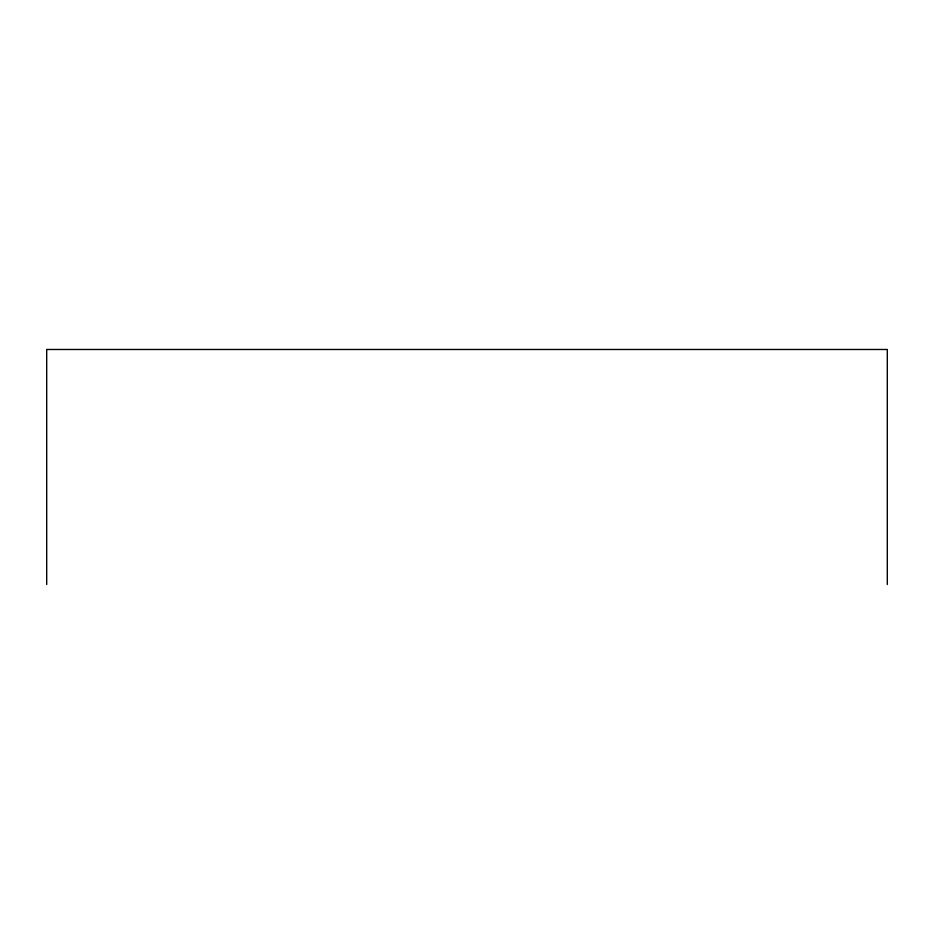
<?xml version="1.0" encoding="UTF-8"?>
<svg xmlns="http://www.w3.org/2000/svg" width="934" height="934" viewBox="0 0 934 934"><rect width="100%" height="100%" fill="white"/><g stroke="black" fill="none" stroke-linecap="round" stroke-linejoin="round"><path stroke-width="1.4" d="M887.3 584.521L887.3 349.479L46.7 349.479L46.7 584.521"/></g></svg>
